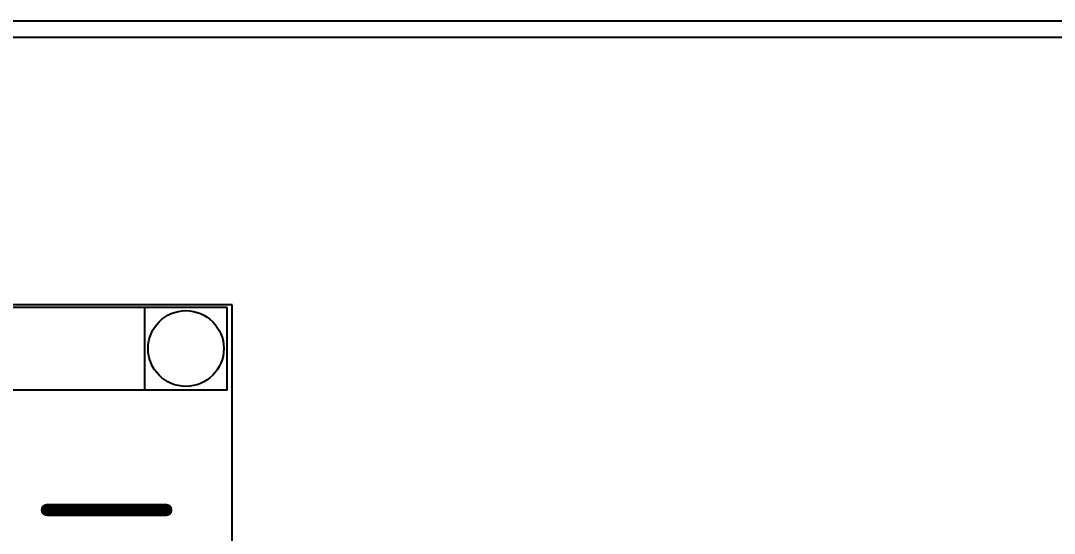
# Model space of a CAD drawing. Header units: millimetres. Extents: x 151130 to 215929, y 2134 to 34533.
# Drawn here: x 164997 to 165624, y 15319 to 15630 of the extents above; entities that cross this region are included whole.
import ezdxf

# ---------------------------------------------------------------- set-up
doc = ezdxf.new("R2010")
doc.units = ezdxf.units.MM
for name, color, linetype in [('2D', 7, 'Continuous'), ('MUEBLES', 8, 'Continuous'), ('OH CUBIERTA', 3, 'Continuous'), ('OH!-Furniture', 7, 'Continuous'), ('OH!-Win', 150, 'Continuous')]:
    doc.layers.add(name, color=color, linetype=linetype)
doc.styles.get("Standard").update_dxf_attribs({"font": 'isocp2.shx'})

# ---------------------------------------------------------------- blocks, each defined once
blk = doc.blocks.new('CUR25.16070')
at = {"layer": 'OH CUBIERTA'}
blk.add_lwpolyline([(0, 700), (0, 0), (1600, 0), (1600, 700)], close=True, dxfattribs=at)
blk = doc.blocks.new('SP.LI.5LTS.070')
at = {"layer": '2D'}
for points in [[(5, 347), (5, -347), (55, -347), (55, -209)], [(55, 209), (55, 347), (5, 347)], [(55, 297), (5, 297)]]:
    blk.add_lwpolyline(points, dxfattribs=at)
blk.add_circle((30, 322), 23, dxfattribs=at)
blk = doc.blocks.new('ESC.TIPO')
blk.add_blockref('SP.LI.5LTS.070', (-1603.5, -350))
at = {"layer": 'OH CUBIERTA'}
blk.add_blockref('CUR25.16070', (-1600, -700), dxfattribs=at)
at = {"layer": 'OH!-Win', "color": 1, "insert": (-1487.11, -36.17), "char_height": 80, "width": 942.4078, "attachment_point": 1}
blk.add_mtext('{\\Fisocp2|c0;INT1724}', dxfattribs=at)
blk = doc.blocks.new('P.IND.1600x700')
at = {"layer": 'OH!-Furniture', "xscale": -1}
blk.add_blockref('ESC.TIPO', (-1600, 1550), dxfattribs=at)

msp = doc.modelspace()

# ---------------------------------------------------------------- linework, layer by layer
at = {"layer": 'MUEBLES', "color": 6}
msp.add_line((164500.03, 15630.44), (166150.03, 15630.44), dxfattribs=at)
msp.add_lwpolyline([(162835.03, 15620.44), (167725.03, 15620.44)], dxfattribs=at)

# ---------------------------------------------------------------- block references
at = {"color": 5, "xscale": -1, "rotation": 270}
msp.add_blockref('P.IND.1600x700', (163575.03, 15457.94), dxfattribs=at)

doc.saveas('drawing.dxf')
